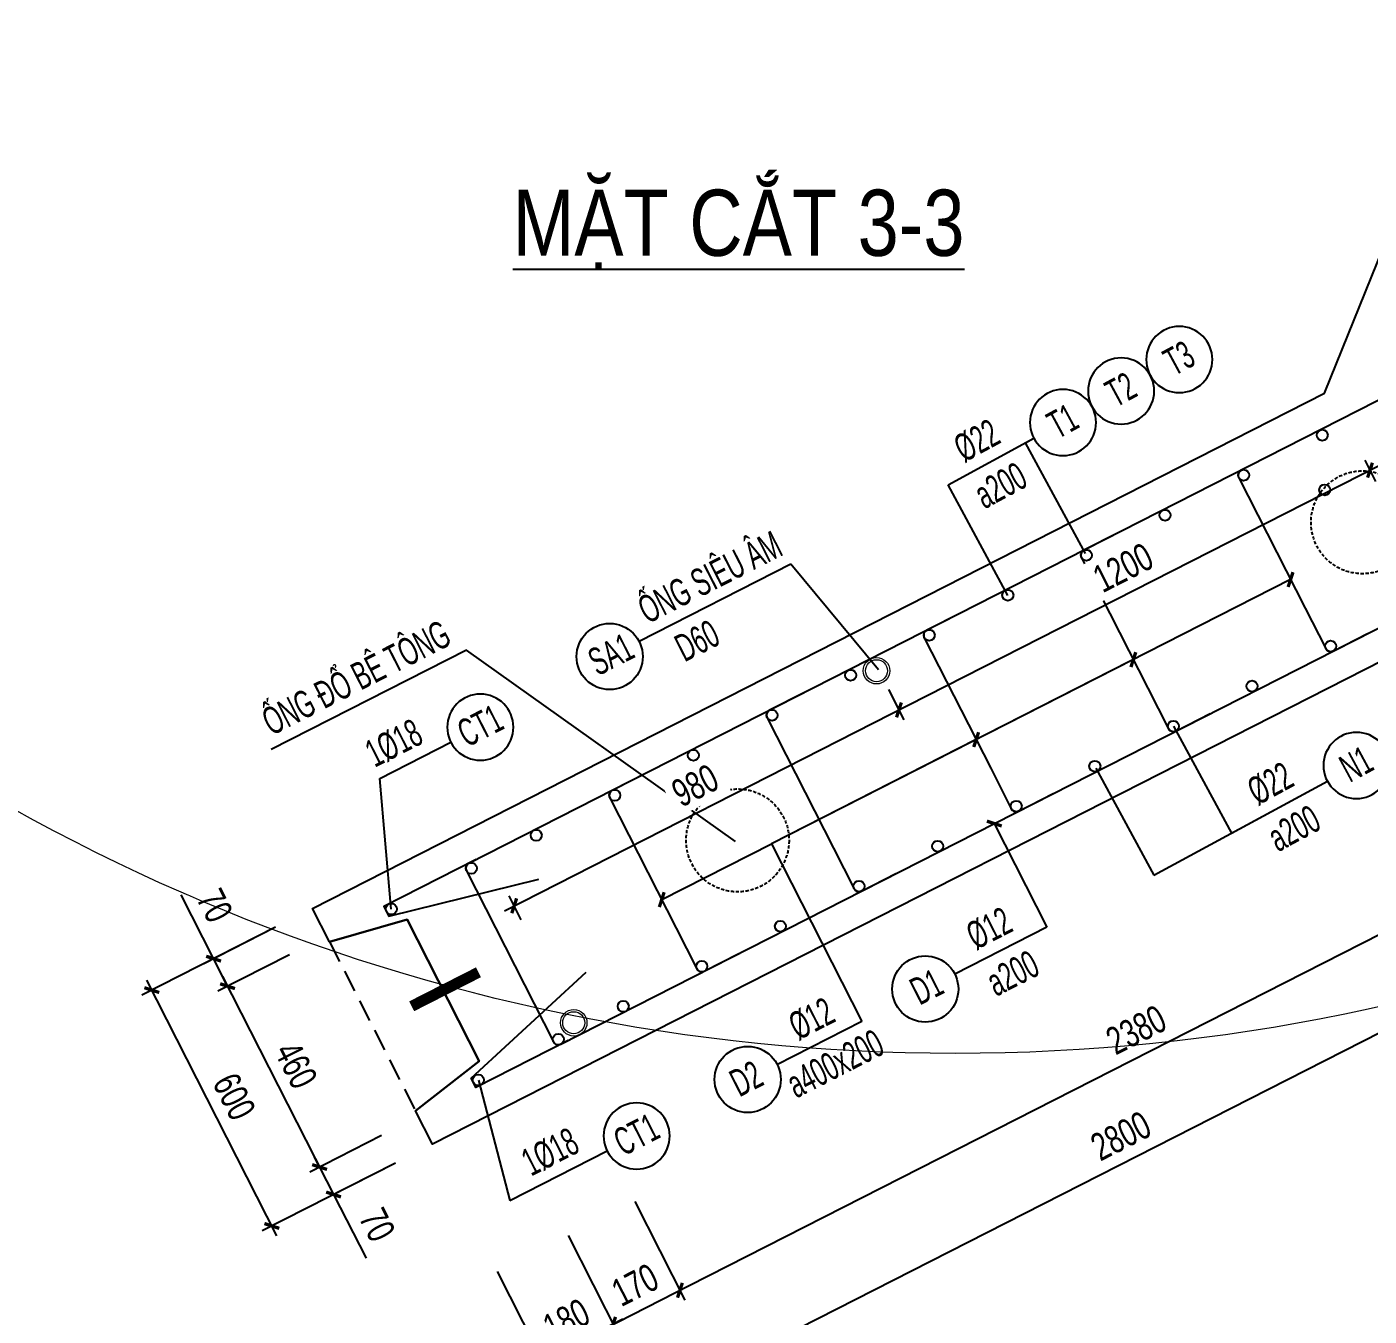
# Model space of a CAD drawing. Header units: millimetres. Extents: x -147841 to 368790, y -162721 to 84261.
# Drawn here: x 343744 to 346788, y -106667 to -103744 of the extents above; entities that cross this region are included whole.
import ezdxf
from ezdxf.enums import TextEntityAlignment as Align

# ---------------------------------------------------------------- set-up
doc = ezdxf.new("R2010")
doc.units = ezdxf.units.MM
doc.header["$LTSCALE"] = 1000
doc.header["$MEASUREMENT"] = 0
doc.header["$PDMODE"] = 1
doc.header["$PDSIZE"] = -10
doc.linetypes.add('DASHED', pattern=[0.75, 0.5, -0.25])
doc.linetypes.add('HIDDEN', pattern=[0.375, 0.25, -0.125])
doc.layers.get('0').update_dxf_attribs({"linetype": 'CONTINUOUS', "lineweight": 18})
doc.layers.get('DEFPOINTS').update_dxf_attribs({"color": 5, "linetype": 'CONTINUOUS', "lineweight": 18})
for name, color, linetype, lineweight in [('0-THAY', 7, 'CONTINUOUS', 18), ('ccu11-Dim', 8, 'CONTINUOUS', 18), ('DIM', 8, 'CONTINUOUS', 18)]:
    doc.layers.add(name, color=color, linetype=linetype, lineweight=lineweight)
for name, color, linetype in [('ccu11-Khuat', 9, 'DASHED'), ('ccu11-Manh', 8, 'CONTINUOUS'), ('ccu11-Thep', 4, 'CONTINUOUS'), ('ccu11-Thepdai', 6, 'CONTINUOUS'), ('KC-Cotthep', 8, 'CONTINUOUS'), ('KC-Dim', 8, 'CONTINUOUS'), ('KC-Text', 31, 'CONTINUOUS'), ('KC-Thay', 7, 'CONTINUOUS')]:
    doc.layers.add(name, color=color, linetype=linetype)
doc.styles.add('ARIAL', font='arial.ttf', dxfattribs={"width": 0.7})
doc.styles.add('ccu11-dim', font='vnsimli.shx', dxfattribs={"width": 0.65, "bigfont": 'bigfont.shx'})
doc.dimstyles.new('2.5-25', dxfattribs={"dimscale": 25, "dimtxt": 2.5, "dimasz": 1, "dimexe": 1, "dimexo": 2, "dimgap": 1, "dimtad": 1, "dimdec": 1, "dimrnd": 5, "dimdsep": 46, "dimtxsty": 'ARIAL', "dimblk": 'ARCHTICK', "dimcen": -1, "dimdle": 1, "dimclrd": 256, "dimclre": 256, "dimclrt": 3, "dimadec": 0, "dimazin": 2, "dimtfac": 0.1, "dimtdec": 1, "dimtmove": 0, "dimatfit": 1, "dimldrblk": 'ARCHTICK', "dimfxl": 1, "dimtvp": 0.833333, "dimtfill": 1, "dimtolj": 1, "dimtzin": 12, "dimarcsym": 0})
doc.dimstyles.new('ccu11-100x4', dxfattribs={"dimscale": 100, "dimtxt": 2.5, "dimasz": 1, "dimexe": 1, "dimexo": 2, "dimgap": 1, "dimtad": 1, "dimdec": 0, "dimlfac": 0.25, "dimdsep": 46, "dimtxsty": 'ccu11-dim', "dimblk": 'ARCHTICK', "dimcen": -1, "dimdle": 1, "dimclrd": 256, "dimclre": 256, "dimclrt": 31, "dimadec": 0, "dimazin": 2, "dimtfac": 0.1, "dimtdec": 0, "dimtmove": 0, "dimatfit": 1, "dimldrblk": 'ARCHTICK', "dimfxl": 1, "dimtvp": 0.833333, "dimtolj": 1, "dimtzin": 12, "dimarcsym": 0})

# ---------------------------------------------------------------- blocks, each defined once
blk = doc.blocks.new('_ARCHTICK')
at = {"color": 0, "linetype": 'ByBlock', "const_width": 0.3}
blk.add_lwpolyline([(-0.5, -0.5), (0.5, 0.5)], dxfattribs=at)
blk = doc.blocks.new('*D879')
at = {"layer": 'DEFPOINTS', "color": 0, "linetype": 'ByBlock', "ltscale": 30, "transparency": 16777216}
for p in [(344948.2, -106440), (344787.8, -106521.6), (344912.8, -106767.3)]:
    blk.add_point(p, dxfattribs=at)
at = {"layer": 'KC-Dim', "linetype": 'ByBlock', "lineweight": -2, "ltscale": 30, "transparency": 16777216}
for p, q in [((344970.9, -106484.6), (345084.5, -106707.9)), ((344810.4, -106566.2), (344924.1, -106789.6)), ((345095.5, -106674.3), (344890.5, -106778.6))]:
    blk.add_line(p, q, dxfattribs=at)
at = {"layer": 'KC-Dim', "linetype": 'ByBlock', "lineweight": -2, "ltscale": 30, "transparency": 16777216, "xscale": 25, "yscale": 25, "zscale": 25}
for p, rotation in [((345073.2, -106685.6), 26.9733311378089), ((344912.8, -106767.3), 206.9733311378089)]:
    blk.add_blockref('_ARCHTICK', p, dxfattribs=dict(at, rotation=rotation))
at = {"layer": 'KC-Dim', "color": 3, "linetype": 'ByBlock', "ltscale": 30, "transparency": 16777216, "insert": (344967.2, -106675.7), "char_height": 62.5, "attachment_point": 5, "rotation": 26.9733, "style": 'ARIAL', "bg_fill": 3, "box_fill_scale": 1.25, "bg_fill_color": 256, "bg_fill_true_color": 13158600, "bg_fill_transparency": 0}
blk.add_mtext('\\A1;180', dxfattribs=at)
blk = doc.blocks.new('*D880')
at = {"layer": 'DEFPOINTS', "color": 0, "linetype": 'ByBlock', "ltscale": 30, "transparency": 16777216}
for p in [(345099.7, -106362.9), (344948.2, -106440), (345224.7, -106608.5)]:
    blk.add_point(p, dxfattribs=at)
at = {"layer": 'KC-Dim', "linetype": 'ByBlock', "lineweight": -2, "ltscale": 30, "transparency": 16777216}
for p, q in [((345122.4, -106407.5), (345236, -106630.8)), ((344970.9, -106484.6), (345084.5, -106707.9)), ((345050.9, -106697), (345247, -106597.2))]:
    blk.add_line(p, q, dxfattribs=at)
at = {"layer": 'KC-Dim', "linetype": 'ByBlock', "lineweight": -2, "ltscale": 30, "transparency": 16777216, "xscale": 25, "yscale": 25, "zscale": 25}
for p, rotation in [((345224.7, -106608.5), 26.97333113780888), ((345073.2, -106685.6), 206.9733311378089)]:
    blk.add_blockref('_ARCHTICK', p, dxfattribs=dict(at, rotation=rotation))
at = {"layer": 'KC-Dim', "color": 3, "linetype": 'ByBlock', "ltscale": 30, "transparency": 16777216, "insert": (345123.1, -106596.4), "char_height": 62.5, "attachment_point": 5, "rotation": 26.9733, "style": 'ARIAL', "bg_fill": 3, "box_fill_scale": 1.25, "bg_fill_color": 256, "bg_fill_true_color": 13158600, "bg_fill_transparency": 0}
blk.add_mtext('\\A1;170', dxfattribs=at)
blk = doc.blocks.new('*D881')
at = {"layer": 'DEFPOINTS', "color": 0, "linetype": 'ByBlock', "ltscale": 30, "transparency": 16777216}
for p in [(344352, -105762.6), (344027.1, -105927.9), (344624.1, -106297.3)]:
    blk.add_point(p, dxfattribs=at)
at = {"layer": 'KC-Dim', "linetype": 'ByBlock', "lineweight": -2, "ltscale": 30, "transparency": 16777216}
for p, q in [((344307.4, -105785.2), (344004.8, -105939.2)), ((344310.6, -106484.9), (344015.8, -105905.6)), ((344579.6, -106320), (344277, -106474))]:
    blk.add_line(p, q, dxfattribs=at)
at = {"layer": 'KC-Dim', "linetype": 'ByBlock', "lineweight": -2, "ltscale": 30, "transparency": 16777216, "xscale": 25, "yscale": 25, "zscale": 25}
for p, rotation in [((344027.1, -105927.9), 116.9733311379363), ((344299.3, -106462.6), 296.9733311379363)]:
    blk.add_blockref('_ARCHTICK', p, dxfattribs=dict(at, rotation=rotation))
at = {"layer": 'KC-Dim', "color": 3, "linetype": 'ByBlock', "ltscale": 30, "transparency": 16777216, "insert": (344213.9, -106169.4), "char_height": 62.5, "attachment_point": 5, "rotation": 296.9733, "style": 'ARIAL', "bg_fill": 3, "box_fill_scale": 1.25, "bg_fill_color": 256, "bg_fill_true_color": 13158600, "bg_fill_transparency": 0}
blk.add_mtext('\\A1;600', dxfattribs=at)
blk = doc.blocks.new('*D882')
at = {"layer": 'DEFPOINTS', "color": 0, "linetype": 'ByBlock', "ltscale": 30, "transparency": 16777216}
for p in [(344383.7, -105824.9), (344592.4, -106234.9), (344407.6, -106329)]:
    blk.add_point(p, dxfattribs=at)
at = {"layer": 'KC-Dim', "linetype": 'ByBlock', "lineweight": -2, "ltscale": 30, "transparency": 16777216}
for p, q in [((344339.2, -105847.6), (344176.6, -105930.3)), ((344187.6, -105896.7), (344418.9, -106351.2)), ((344547.8, -106257.6), (344385.3, -106340.3))]:
    blk.add_line(p, q, dxfattribs=at)
at = {"layer": 'KC-Dim', "linetype": 'ByBlock', "lineweight": -2, "ltscale": 30, "transparency": 16777216, "xscale": 25, "yscale": 25, "zscale": 25}
for p, rotation in [((344198.9, -105919), 116.9733311379363), ((344407.6, -106329), 296.9733311379363)]:
    blk.add_blockref('_ARCHTICK', p, dxfattribs=dict(at, rotation=rotation))
at = {"layer": 'KC-Dim', "color": 3, "linetype": 'ByBlock', "ltscale": 30, "transparency": 16777216, "insert": (344354, -106098.2), "char_height": 62.5, "attachment_point": 5, "rotation": 296.9733, "style": 'ARIAL', "bg_fill": 3, "box_fill_scale": 1.25, "bg_fill_color": 256, "bg_fill_true_color": 13158600, "bg_fill_transparency": 0}
blk.add_mtext('\\A1;460', dxfattribs=at)
blk = doc.blocks.new('*D883')
at = {"layer": 'DEFPOINTS', "color": 0, "linetype": 'ByBlock', "ltscale": 30, "transparency": 16777216}
for p in [(344352, -105762.6), (344383.7, -105824.9), (344167.2, -105856.6)]:
    blk.add_point(p, dxfattribs=at)
at = {"layer": 'KC-Dim', "linetype": 'ByBlock', "lineweight": -2, "ltscale": 30, "transparency": 16777216}
for p, q in [((344167.2, -105856.6), (344093.6, -105712.1)), ((344307.4, -105785.2), (344144.9, -105868)), ((344198.9, -105919), (344167.2, -105856.6)), ((344339.2, -105847.6), (344176.6, -105930.3)), ((344198.9, -105919), (344210.3, -105941.3))]:
    blk.add_line(p, q, dxfattribs=at)
at = {"layer": 'KC-Dim', "linetype": 'ByBlock', "lineweight": -2, "ltscale": 30, "transparency": 16777216, "xscale": 25, "yscale": 25, "zscale": 25}
for p, rotation in [((344167.2, -105856.6), 296.9733311379363), ((344198.9, -105919), 116.9733311379363)]:
    blk.add_blockref('_ARCHTICK', p, dxfattribs=dict(at, rotation=rotation))
at = {"layer": 'KC-Dim', "color": 3, "linetype": 'ByBlock', "ltscale": 30, "transparency": 16777216, "insert": (344169.8, -105736.3), "char_height": 62.5, "attachment_point": 5, "rotation": 296.9733, "style": 'ARIAL', "bg_fill": 3, "box_fill_scale": 1.25, "bg_fill_color": 256, "bg_fill_true_color": 13158600, "bg_fill_transparency": 0}
blk.add_mtext('\\A1;70', dxfattribs=at)
blk = doc.blocks.new('*D884')
at = {"layer": 'DEFPOINTS', "color": 0, "linetype": 'ByBlock', "ltscale": 30, "transparency": 16777216}
for p in [(344592.4, -106234.9), (344624.1, -106297.3), (344439.3, -106391.3)]:
    blk.add_point(p, dxfattribs=at)
at = {"layer": 'KC-Dim', "linetype": 'ByBlock', "lineweight": -2, "ltscale": 30, "transparency": 16777216}
for p, q in [((344547.8, -106257.6), (344385.3, -106340.3)), ((344407.6, -106329), (344396.2, -106306.7)), ((344579.6, -106320), (344417, -106402.7)), ((344407.6, -106329), (344439.3, -106391.3)), ((344439.3, -106391.3), (344512.9, -106535.9))]:
    blk.add_line(p, q, dxfattribs=at)
at = {"layer": 'KC-Dim', "linetype": 'ByBlock', "lineweight": -2, "ltscale": 30, "transparency": 16777216, "xscale": 25, "yscale": 25, "zscale": 25}
for p, rotation in [((344407.6, -106329), 296.9733311379363), ((344439.3, -106391.3), 116.9733311379363)]:
    blk.add_blockref('_ARCHTICK', p, dxfattribs=dict(at, rotation=rotation))
at = {"layer": 'KC-Dim', "color": 3, "linetype": 'ByBlock', "ltscale": 30, "transparency": 16777216, "insert": (344538.2, -106460.1), "char_height": 62.5, "attachment_point": 5, "rotation": 296.9733, "style": 'ARIAL', "bg_fill": 3, "box_fill_scale": 1.25, "bg_fill_color": 256, "bg_fill_true_color": 13158600, "bg_fill_transparency": 0}
blk.add_mtext('\\A1;70', dxfattribs=at)
blk = doc.blocks.new('*D885')
at = {"layer": 'DEFPOINTS', "color": 0, "linetype": 'ByBlock', "ltscale": 30, "transparency": 16777216}
for p in [(347220.8, -105283.4), (347345.8, -105529), (345099.7, -106362.9)]:
    blk.add_point(p, dxfattribs=at)
at = {"layer": 'KC-Dim', "linetype": 'ByBlock', "lineweight": -2, "ltscale": 30, "transparency": 16777216}
for p, q in [((347243.5, -105327.9), (347357.1, -105551.3)), ((345202.4, -106619.9), (347368.1, -105517.7)), ((345122.4, -106407.5), (345236, -106630.8))]:
    blk.add_line(p, q, dxfattribs=at)
at = {"layer": 'KC-Dim', "linetype": 'ByBlock', "lineweight": -2, "ltscale": 30, "transparency": 16777216, "xscale": 25, "yscale": 25, "zscale": 25}
for p, rotation in [((347345.8, -105529), 26.97333113780888), ((345224.7, -106608.5), 206.9733311378089)]:
    blk.add_blockref('_ARCHTICK', p, dxfattribs=dict(at, rotation=rotation))
at = {"layer": 'KC-Dim', "color": 3, "linetype": 'ByBlock', "ltscale": 30, "transparency": 16777216, "insert": (346259.4, -106018), "char_height": 62.5, "attachment_point": 5, "rotation": 26.9733, "style": 'ARIAL', "bg_fill": 3, "box_fill_scale": 1.25, "bg_fill_color": 256, "bg_fill_true_color": 13158600, "bg_fill_transparency": 0}
blk.add_mtext('\\A1;2380', dxfattribs=at)
blk = doc.blocks.new('att_thep_2')
blk.add_circle((-300, 0), 300)
at = {"color": 3, "style": 'ARIAL', "width": 0.6}
blk.add_attdef('DK', text='', height=250, dxfattribs=at).set_placement((467, 105), align=Align.CENTER)
at = {"color": 31, "style": 'ARIAL', "width": 0.6}
blk.add_attdef('SH', text='', height=250, dxfattribs=at).set_placement((-281, -111), align=Align.CENTER)
at = {"color": 2, "style": 'ARIAL', "width": 0.6}
blk.add_attdef('KC', text='', height=250, dxfattribs=at).set_placement((472, -355), align=Align.CENTER)
blk = doc.blocks.new('*U875')
at = {"layer": 'ccu11-Thepdai', "flags": 128}
blk.add_lwpolyline([(50, 230), (-37.5, 230, 0.414214), (-50, 217.5), (-50, -114.4), (-50, -217.5, 0.414214), (-37.5, -230), (50, -230)], format="xyb", dxfattribs=at)
blk = doc.blocks.new('*U876')
at = {"layer": 'DIM', "color": 0, "linetype": 'ByBlock', "lineweight": -2, "transparency": 16777216}
for p in [(0, 0), (400, 0), (800, 0), (1200, 0), (1600, 0)]:
    blk.add_blockref('*U875', p, dxfattribs=at)
blk = doc.blocks.new('*D887')
at = {"layer": 'DEFPOINTS', "color": 0, "ltscale": 3000, "transparency": 16777216}
for p in [(347283.2, -105251.6), (347498.2, -105674.2), (344787.8, -106521.6)]:
    blk.add_point(p, dxfattribs=at)
at = {"layer": 'DIM', "lineweight": -2, "ltscale": 3000, "transparency": 16777216}
for p, q in [((347305.8, -105296.2), (347509.6, -105696.5)), ((344980.5, -106955.6), (347520.5, -105662.9)), ((344810.4, -106566.2), (345014.2, -106966.5))]:
    blk.add_line(p, q, dxfattribs=at)
at = {"layer": 'DIM', "lineweight": -2, "ltscale": 3000, "transparency": 16777216, "xscale": 25, "yscale": 25, "zscale": 25}
for p, rotation in [((347498.2, -105674.2), 26.97333113780888), ((345002.8, -106944.2), 206.9733311378089)]:
    blk.add_blockref('_ARCHTICK', p, dxfattribs=dict(at, rotation=rotation))
at = {"layer": 'DIM', "color": 3, "ltscale": 3000, "transparency": 16777216, "insert": (346224.7, -106258.5), "char_height": 62.5, "attachment_point": 5, "rotation": 26.9733, "style": 'ARIAL', "bg_fill": 3, "box_fill_scale": 1.25, "bg_fill_color": 256, "bg_fill_true_color": 13158600, "bg_fill_transparency": 0}
blk.add_mtext('\\A1;2800', dxfattribs=at)
blk = doc.blocks.new('*D1508')
at = {"layer": 'DEFPOINTS', "color": 0, "linetype": 'ByBlock', "ltscale": 30, "transparency": 16777216}
for p in [(258896.5, -98435.7), (258896.5, -98538), (257917.5, -98623.4)]:
    blk.add_point(p, dxfattribs=at)
at = {"layer": 'KC-Dim', "linetype": 'ByBlock', "lineweight": -2, "ltscale": 30, "transparency": 16777216}
for p, q in [((258896.5, -98485.7), (258896.5, -98563)), ((257917.5, -98573.4), (257917.5, -98513)), ((257892.5, -98538), (258921.5, -98538))]:
    blk.add_line(p, q, dxfattribs=at)
at = {"layer": 'KC-Dim', "linetype": 'ByBlock', "lineweight": -2, "ltscale": 30, "transparency": 16777216, "xscale": 25, "yscale": 25, "zscale": 25, "rotation": 180}
blk.add_blockref('_ARCHTICK', (257917.5, -98538), dxfattribs=at)
at = {"layer": 'KC-Dim', "linetype": 'ByBlock', "lineweight": -2, "ltscale": 30, "transparency": 16777216, "xscale": 25, "yscale": 25, "zscale": 25}
blk.add_blockref('_ARCHTICK', (258896.5, -98538), dxfattribs=at)
at = {"layer": 'KC-Dim', "color": 3, "linetype": 'ByBlock', "ltscale": 30, "transparency": 16777216, "insert": (258407, -98481.1), "char_height": 62.5, "attachment_point": 5, "style": 'ARIAL', "bg_fill": 3, "box_fill_scale": 1.25, "bg_fill_color": 256, "bg_fill_true_color": 13158600, "bg_fill_transparency": 0}
blk.add_mtext('\\A1;980', dxfattribs=at)
blk = doc.blocks.new('A$C260038B3')
at = {"layer": '0-THAY', "linetype": 'Continuous'}
for radius in [120, 100]:
    blk.add_circle((0, 0), radius, dxfattribs=at)
blk = doc.blocks.new('*D1509')
at = {"layer": 'DEFPOINTS', "color": 0, "linetype": 'ByBlock', "ltscale": 30, "transparency": 16777216}
for p in [(258896.5, -98435.7), (260095.1, -98538), (260095.1, -98616.7)]:
    blk.add_point(p, dxfattribs=at)
at = {"layer": 'KC-Dim', "linetype": 'ByBlock', "lineweight": -2, "ltscale": 30, "transparency": 16777216}
for p, q in [((258896.5, -98485.7), (258896.5, -98563)), ((260095.1, -98566.7), (260095.1, -98513)), ((258871.5, -98538), (260120.1, -98538))]:
    blk.add_line(p, q, dxfattribs=at)
at = {"layer": 'KC-Dim', "linetype": 'ByBlock', "lineweight": -2, "ltscale": 30, "transparency": 16777216, "xscale": 25, "yscale": 25, "zscale": 25, "rotation": 180}
blk.add_blockref('_ARCHTICK', (258896.5, -98538), dxfattribs=at)
at = {"layer": 'KC-Dim', "linetype": 'ByBlock', "lineweight": -2, "ltscale": 30, "transparency": 16777216, "xscale": 25, "yscale": 25, "zscale": 25}
blk.add_blockref('_ARCHTICK', (260095.1, -98538), dxfattribs=at)
at = {"layer": 'KC-Dim', "color": 3, "linetype": 'ByBlock', "ltscale": 30, "transparency": 16777216, "insert": (259495.8, -98481.1), "char_height": 62.5, "attachment_point": 5, "style": 'ARIAL', "bg_fill": 3, "box_fill_scale": 1.25, "bg_fill_color": 256, "bg_fill_true_color": 13158600, "bg_fill_transparency": 0}
blk.add_mtext('\\A1;1200', dxfattribs=at)
blk = doc.blocks.new('*U877')
at = {"layer": 'ccu11-Thep'}
blk.add_circle((0, 0), 12.5, dxfattribs=at)
blk = doc.blocks.new('*U878')
at = {"layer": 'KC-Dim', "color": 0, "linetype": 'ByBlock', "lineweight": -2, "transparency": 16777216}
for p in [(0, 0), (200, 0), (400, 0), (600, 0), (800, 0), (1000, 0), (1200, 0), (1400, 0), (1600, 0), (1800, 0), (2000, 0)]:
    blk.add_blockref('*U877', p, dxfattribs=at)
blk = doc.blocks.new('saw6-28')
at = {"layer": 'ccu11-Dim', "ltscale": 3000, "xscale": 0.25, "yscale": 0.25, "zscale": 0.25}
for p in [(257917.48, -98835.66), (260095.11, -98835.66)]:
    blk.add_blockref('A$C260038B3', p, dxfattribs=at)
at = {"layer": 'KC-Dim', "linetype": 'ByBlock', "ltscale": 30}
dim = blk.add_linear_dim(base=(258896.47, -98537.97), p1=(257917.48, -98623.41), p2=(258896.47, -98435.66), dimstyle='2.5-25', dxfattribs=at)
dim.commit()
dim.dimension.update_dxf_attribs({"geometry": '*D1508', "text_midpoint": (258406.97, -98481.05)})
at = {"layer": 'ccu11-Dim', "ltscale": 3000, "xscale": 0.25, "yscale": 0.25, "zscale": 0.25}
blk.add_blockref('A$C260038B3', (258891.47, -98435.66), dxfattribs=at)
at = {"layer": 'KC-Dim', "linetype": 'ByBlock', "ltscale": 30}
dim = blk.add_linear_dim(base=(260095.11, -98537.97), p1=(258896.47, -98435.66), p2=(260095.11, -98616.7), dimstyle='2.5-25', dxfattribs=at)
dim.commit()
dim.dimension.update_dxf_attribs({"geometry": '*D1509', "text_midpoint": (259495.79, -98481.05)})

msp = doc.modelspace()

# ---------------------------------------------------------------- linework, layer by layer
at = {"layer": 'ccu11-Thep', "linetype": 'HIDDEN', "ltscale": 0.03}
msp.add_circle((346772.47, -104867.29), 116.6, dxfattribs=at)
at = {"layer": 'ccu11-Thep'}
for centre in [(344751.74, -105651.68), (344949.04, -106039.36), (344767.57, -106131.72)]:
    msp.add_circle(centre, 12.5, dxfattribs=at)
at = {"layer": 'ccu11-Thepdai'}
msp.add_lwpolyline([(344954.71, -106050.5), (347053.53, -104982.32, 0.4142136), (347059, -104965.51), (346861.7, -104577.83, 0.4142136), (346844.89, -104572.36), (344746.07, -105640.54, 0.4142136), (344740.6, -105657.35), (344937.9, -106045.02, 0.4142136)], format="xyb", close=True, dxfattribs=at)
at = {"layer": 'ccu11-Thepdai', "flags": 128}
for points in [[(344762.6, -105632.12), (344553.38, -105738.6), (344564.34, -105760.14), (344904.95, -105676.59)], [(344971.25, -106042.08), (344762.1, -106148.53), (344751.46, -106127.63), (345012.09, -105887.1)]]:
    msp.add_lwpolyline(points, dxfattribs=at)
at = {"layer": 'KC-Thay', "flags": 128}
msp.add_lwpolyline([(347158.81, -105007.29), (344663.4, -106277.3), (344624.84, -106201.55), (344769.39, -106088.71), (344606.1, -105767.87), (344429.81, -105818.32), (344391.25, -105742.57), (346686.71, -104574.32), (348281.19, -100632.38), (348359.99, -100664.25), (348459.93, -100510.51), (348793.67, -100645.5), (348758.62, -100825.49), (348837.41, -100857.36), (347158.81, -105007.29)], dxfattribs=at)

# ---------------------------------------------------------------- block references
at = {"layer": 'KC-Cotthep'}
ref = msp.add_blockref('att_thep_2', (346291.15, -104533.98), dxfattribs=dict(at, xscale=-0.2499999999999999, yscale=0.25, zscale=0.25, rotation=28.422624805412))
ref.add_attrib('SH', 'T3', dxfattribs={"layer": '0', "color": 31, "height": 62.5, "rotation": 28.42262, "style": 'ARIAL', "width": 0.6}).set_placement((346371.28, -104522.3), align=Align.CENTER)
ref = msp.add_blockref('att_thep_2', (344705.29, -105365.77), dxfattribs=dict(at, xscale=-0.25, yscale=0.25, zscale=0.25, rotation=26.97333113893424))
ref.add_attrib('DK', '1%%C18', dxfattribs={"layer": '0', "color": 15, "height": 62.5, "rotation": 26.97333, "style": 'ARIAL', "width": 0.6}).set_placement((344589.72, -105395.02), align=Align.CENTER)
ref.add_attrib('SH', 'CT1', dxfattribs={"layer": '0', "color": 31, "height": 62.5, "rotation": 26.97333, "style": 'ARIAL', "width": 0.6}).set_placement((344785.69, -105356.12), align=Align.CENTER)

# ---------------------------------------------------------------- texts
at = {"layer": 'KC-Text', "color": 3, "style": 'ARIAL', "width": 0.8}
msp.add_text('%%UMẶT CẮT 3-3', height=150, dxfattribs=at).set_placement((345357.76, -104263.1), align=Align.CENTER)
at = {"layer": 'KC-Text', "color": 1, "style": 'ARIAL', "width": 0.6}
msp.add_text('ỐNG ĐỔ BÊ TÔNG', height=62.5, rotation=26.97333, dxfattribs=at).set_placement((344298.56, -105352.05))

# ---------------------------------------------------------------- dimensions: what is measured, and where the dimension line sits
at = {"layer": 'KC-Dim', "linetype": 'ByBlock', "ltscale": 30}
dim = msp.add_linear_dim(base=(344912.77, -106767.29), p1=(344948.17, -106440), p2=(344787.75, -106521.65), angle=206.97333, dimstyle='2.5-25', dxfattribs=at)
dim.commit()
dim.dimension.update_dxf_attribs({"geometry": '*D879', "text_midpoint": (344992.98, -106726.47), "dimtype": 160})

# ---------------------------------------------------------------- leaders
at = {"layer": 'ccu11-Manh', "ltscale": 10}
for points in [[(345674.92, -105201.47), (345476.38, -104962.48), (345132.29, -105137.6)], [(344570.19, -105744.07), (344543.99, -105447.86), (344705.33, -105365.75)]]:
    msp.add_leader(points, dimstyle='ccu11-100x4', override={"dimgap": 1, "dimtad": 0, "dimldrblk": 'None'}, dxfattribs=at)

# ---------------------------------------------------------------- next in the draw order: dimensions: what is measured, and where the dimension line sits
at = {"layer": 'KC-Dim', "linetype": 'ByBlock', "ltscale": 30}
dim = msp.add_linear_dim(base=(344027.11, -105927.9), p1=(344624.12, -106297.29), p2=(344351.97, -105762.56), angle=116.97333, dimstyle='2.5-25', dxfattribs=at)
dim.commit()
dim.dimension.update_dxf_attribs({"geometry": '*D881', "text_midpoint": (344213.91, -106169.45)})
dim = msp.add_linear_dim(base=(345224.7, -106608.54), p1=(344948.17, -106440), p2=(345099.68, -106362.89), angle=26.97333, dimstyle='2.5-25', dxfattribs=at)
dim.commit()
dim.dimension.update_dxf_attribs({"geometry": '*D880', "text_midpoint": (345148.95, -106647.09), "dimtype": 160})

# ---------------------------------------------------------------- next in the draw order: linework, layer by layer
at = {"layer": 'ccu11-Khuat', "ltscale": 0.1}
msp.add_line((344429.81, -105818.32), (344624.84, -106201.55), dxfattribs=at)
at = {"layer": 'ccu11-Thep', "const_width": 25}
msp.add_lwpolyline([(344767.95, -105887.47), (344616.45, -105964.58)], dxfattribs=at)
at = {"layer": 'ccu11-Thep'}
msp.add_circle((344570.19, -105744.07), 12.5, dxfattribs=at)
at = {"layer": 'KC-Thay', "flags": 128}
msp.add_lwpolyline([(344429.81, -105818.32), (344606.1, -105767.87), (344769.39, -106088.71), (344624.84, -106201.55)], dxfattribs=at)

# ---------------------------------------------------------------- next in the draw order: dimensions: what is measured, and where the dimension line sits
at = {"layer": 'KC-Dim', "linetype": 'ByBlock', "ltscale": 30}
dim = msp.add_linear_dim(base=(347345.8, -105529.03), p1=(345099.68, -106362.89), p2=(347220.78, -105283.38), angle=26.97333, dimstyle='2.5-25', dxfattribs=at)
dim.commit()
dim.dimension.update_dxf_attribs({"geometry": '*D885', "text_midpoint": (346259.42, -106018.05)})

# ---------------------------------------------------------------- next in the draw order: leaders
at = {"layer": 'ccu11-Manh', "ltscale": 10}
msp.add_leader([(344767.57, -106131.72), (344839.02, -106404.9), (345059.69, -106292.59)], dimstyle='ccu11-100x4', override={"dimgap": 1, "dimtad": 0, "dimldrblk": 'None'}, dxfattribs=at)

# ---------------------------------------------------------------- next in the draw order: linework, layer by layer
at = {"layer": 'ccu11-Manh'}
msp.add_lwpolyline([(345350.5, -105590.99), (344740.46, -105157.47), (344297.94, -105382.68)], dxfattribs=at)

# ---------------------------------------------------------------- next in the draw order: block references
at = {"layer": 'DIM', "rotation": 26.97333113893427}
msp.add_blockref('*U876', (345209.11, -105662.95), dxfattribs=at)
at = {"layer": 'KC-Cotthep'}
ref = msp.add_blockref('att_thep_2', (345132.29, -105137.6), dxfattribs=dict(at, xscale=0.25, yscale=0.25, zscale=0.25, rotation=26.97333113893427))
ref.add_attrib('KC', 'D60', dxfattribs={"layer": '0', "color": 2, "height": 62.5, "rotation": 26.97333, "style": 'ARIAL', "width": 0.6}).set_placement((345277.71, -105163.26), align=Align.CENTER)
ref.add_attrib('DK', 'ỐNG SIÊU ÂM', dxfattribs={"layer": '0', "color": 15, "height": 62.5, "rotation": 26.97333, "style": 'ARIAL', "width": 0.6}).set_placement((345306.66, -105019.29), align=Align.CENTER)
ref.add_attrib('SH', 'SA1', dxfattribs={"layer": '0', "color": 31, "height": 62.5, "rotation": 26.97333, "style": 'ARIAL', "width": 0.6}).set_placement((345082.33, -105194.3), align=Align.CENTER)
ref = msp.add_blockref('att_thep_2', (345059.73, -106292.57), dxfattribs=dict(at, xscale=-0.25, yscale=0.25, zscale=0.25, rotation=26.97333113893424))
ref.add_attrib('DK', '1%%C18', dxfattribs={"layer": '0', "color": 15, "height": 62.5, "rotation": 26.97333, "style": 'ARIAL', "width": 0.6}).set_placement((344944.15, -106321.82), align=Align.CENTER)
ref.add_attrib('SH', 'CT1', dxfattribs={"layer": '0', "color": 31, "height": 62.5, "rotation": 26.97333, "style": 'ARIAL', "width": 0.6}).set_placement((345140.12, -106282.92), align=Align.CENTER)

# ---------------------------------------------------------------- next in the draw order: dimensions: what is measured, and where the dimension line sits
at = {"layer": 'KC-Dim', "linetype": 'ByBlock', "ltscale": 30}
dim = msp.add_linear_dim(base=(344407.57, -106328.96), p1=(344383.72, -105824.95), p2=(344592.37, -106234.91), angle=116.97333, dimstyle='2.5-25', dxfattribs=at)
dim.commit()
dim.dimension.update_dxf_attribs({"geometry": '*D882', "text_midpoint": (344353.96, -106098.17)})

# ---------------------------------------------------------------- next in the draw order: leaders
at = {"layer": 'ccu11-Manh', "ltscale": 3000}
for points, override in [([(346609.41, -104997.07), (345432.01, -105596.3), (345636.88, -105998.83)], {"dimasz": 0.25, "dimtad": 0}), ([(346252.92, -105178.51), (345432.01, -105596.3), (345636.88, -105998.83)], {"dimasz": 0.25, "dimgap": 1, "dimtad": 0}), ([(345896.44, -105359.94), (345432.01, -105596.3), (345636.88, -105998.83)], {"dimasz": 0.25, "dimtad": 0}), ([(345183.46, -105722.8), (345432.01, -105596.3), (345636.88, -105998.83)], {"dimasz": 0.25, "dimtad": 0})]:
    msp.add_leader(points, dimstyle='ccu11-100x4', override=override, dxfattribs=at)

# ---------------------------------------------------------------- next in the draw order: dimensions: what is measured, and where the dimension line sits
at = {"layer": 'DIM', "ltscale": 3000}
dim = msp.add_linear_dim(base=(347498.24, -105674.23), p1=(344787.75, -106521.65), p2=(347283.16, -105251.63), angle=26.97333, dimstyle='2.5-25', dxfattribs=at)
dim.commit()
dim.dimension.update_dxf_attribs({"geometry": '*D887', "text_midpoint": (346224.72, -106258.52)})
at = {"layer": 'KC-Dim', "linetype": 'ByBlock', "ltscale": 30}
for base, p1, p2, picture, middle in [((344167.17, -105856.61), (344383.72, -105824.95), (344351.97, -105762.56), '*D883', (344169.78, -105736.26)), ((344439.32, -106391.35), (344592.37, -106234.91), (344624.12, -106297.29), '*D884', (344538.15, -106460.07))]:
    dim = msp.add_linear_dim(base=base, p1=p1, p2=p2, angle=116.97333, dimstyle='2.5-25', dxfattribs=at)
    dim.commit()
    dim.dimension.update_dxf_attribs({"geometry": picture, "text_midpoint": middle})

# ---------------------------------------------------------------- next in the draw order: linework, layer by layer
at = {"layer": 'ccu11-Thep', "linetype": 'HIDDEN', "ltscale": 0.03}
msp.add_circle((345355.48, -105588.46, 242.3), 116.6, dxfattribs=at)

# ---------------------------------------------------------------- next in the draw order: block references
at = {"layer": 'KC-Dim', "rotation": 26.97333113893427}
msp.add_blockref('saw6-28', (70293.77, -134903.01), dxfattribs=at)

# ---------------------------------------------------------------- next in the draw order: linework, layer by layer
at = {"layer": 'ccu11-Thep'}
for centre in [(346681.23, -104669.68), (346502.98, -104760.4), (346686.97, -104793.71), (346324.74, -104851.11), (346146.49, -104941.83), (345968.25, -105032.54), (345790.01, -105123.26), (345611.76, -105213.97), (345433.52, -105304.69), (345255.28, -105395.41), (345077.03, -105486.12), (344898.79, -105576.84)]:
    msp.add_circle(centre, 12.5, dxfattribs=at)
at = {"layer": 'DEFPOINTS', "ltscale": 3000}
msp.add_circle((345848.8, -101687.74), 4383.81, dxfattribs=at)

# ---------------------------------------------------------------- next in the draw order: block references
at = {"layer": 'KC-Cotthep'}
ref = msp.add_blockref('att_thep_2', (346159.24, -104605.37), dxfattribs=dict(at, xscale=-0.2499999999999999, yscale=0.25, zscale=0.25, rotation=28.422624805412))
ref.add_attrib('SH', 'T2', dxfattribs={"layer": '0', "color": 31, "height": 62.5, "rotation": 28.42262, "style": 'ARIAL', "width": 0.6}).set_placement((346239.36, -104593.69), align=Align.CENTER)
ref = msp.add_blockref('att_thep_2', (346027.32, -104676.77), dxfattribs=dict(at, xscale=-0.2499999999999999, yscale=0.25, zscale=0.25, rotation=28.422624805412))
ref.add_attrib('KC', 'a200', dxfattribs={"layer": '0', "color": 2, "height": 62.5, "rotation": 28.42262, "style": 'ARIAL', "width": 0.6}).set_placement((345966.39, -104810.74), align=Align.CENTER)
ref.add_attrib('DK', '%%C22', dxfattribs={"layer": '0', "color": 2, "height": 62.5, "rotation": 28.42262, "style": 'ARIAL', "width": 0.6}).set_placement((345912.52, -104708.93), align=Align.CENTER)
ref.add_attrib('SH', 'T1', dxfattribs={"layer": '0', "color": 31, "height": 62.5, "rotation": 28.42262, "style": 'ARIAL', "width": 0.6}).set_placement((346107.44, -104665.09), align=Align.CENTER)
ref = msp.add_blockref('att_thep_2', (346692.88, -105454.28), dxfattribs=dict(at, xscale=-0.25, yscale=0.25, zscale=0.25, rotation=28.422624805412))
ref.add_attrib('KC', 'a200', dxfattribs={"layer": '0', "color": 2, "height": 62.5, "rotation": 28.42262, "style": 'ARIAL', "width": 0.6}).set_placement((346631.94, -105588.26), align=Align.CENTER)
ref.add_attrib('DK', '%%C22', dxfattribs={"layer": '0', "color": 2, "height": 62.5, "rotation": 28.42262, "style": 'ARIAL', "width": 0.6}).set_placement((346578.08, -105486.45), align=Align.CENTER)
ref.add_attrib('SH', 'N1', dxfattribs={"layer": '0', "color": 31, "height": 62.5, "rotation": 28.42262, "style": 'ARIAL', "width": 0.6}).set_placement((346773, -105442.61), align=Align.CENTER)
ref = msp.add_blockref('att_thep_2', (345847.87, -105891.45), dxfattribs=dict(at, xscale=0.25, yscale=0.25, zscale=0.25, rotation=26.97333113893427))
ref.add_attrib('KC', 'a200', dxfattribs={"layer": '0', "color": 2, "height": 62.5, "rotation": 26.97333, "style": 'ARIAL', "width": 0.6}).set_placement((345993.3, -105917.11), align=Align.CENTER)
ref.add_attrib('DK', '%%C12', dxfattribs={"layer": '0', "color": 215, "height": 62.5, "rotation": 26.97333, "style": 'ARIAL', "width": 0.6}).set_placement((345939.88, -105815.06), align=Align.CENTER)
ref.add_attrib('SH', 'D1', dxfattribs={"layer": '0', "color": 31, "height": 62.5, "rotation": 26.97333, "style": 'ARIAL', "width": 0.6}).set_placement((345797.91, -105948.15), align=Align.CENTER)
ref = msp.add_blockref('att_thep_2', (345445.18, -106096.4), dxfattribs=dict(at, xscale=0.25, yscale=0.25, zscale=0.25, rotation=26.97333113885512))
ref.add_attrib('KC', 'a400x200', dxfattribs={"layer": '0', "color": 2, "height": 62.5, "rotation": 26.97333, "style": 'ARIAL', "width": 0.6}).set_placement((345590.6, -106122.05), align=Align.CENTER)
ref.add_attrib('DK', '%%C12', dxfattribs={"layer": '0', "color": 215, "height": 62.5, "rotation": 26.97333, "style": 'ARIAL', "width": 0.6}).set_placement((345537.18, -106020), align=Align.CENTER)
ref.add_attrib('SH', 'D2', dxfattribs={"layer": '0', "color": 31, "height": 62.5, "rotation": 26.97333, "style": 'ARIAL', "width": 0.6}).set_placement((345389.1, -106156.21), align=Align.CENTER)
at = {"layer": 'KC-Dim', "rotation": 26.97333113893427}
msp.add_blockref('*U878', (345096.09, -105964.52), dxfattribs=at)

# ---------------------------------------------------------------- next in the draw order: leaders
at = {"layer": 'ccu11-Manh', "ltscale": 10}
for points in [[(345968.63, -105033.21), (345832.72, -104782.08), (346027.28, -104676.78)], [(346144.52, -104938.01), (346008.61, -104686.89), (346027.32, -104676.77)], [(346343.8, -105329.51), (346475.11, -105572.13), (346692.9, -105454.26)], [(346167.91, -105424.7), (346299.22, -105667.32), (346692.87, -105454.27)], [(345432.01, -105596.3), (345636.88, -105998.83), (345444.1, -106096.95)]]:
    msp.add_leader(points, dimstyle='ccu11-100x4', override={"dimgap": 1, "dimtad": 0, "dimldrblk": 'None'}, dxfattribs=at)
at = {"layer": 'ccu11-Manh', "ltscale": 3000}
msp.add_leader([(345937.55, -105550.29), (346057.01, -105785.02), (345847.87, -105891.45)], dimstyle='ccu11-100x4', override={"dimasz": 0.25, "dimtad": 0}, dxfattribs=at)

doc.saveas('drawing.dxf')
